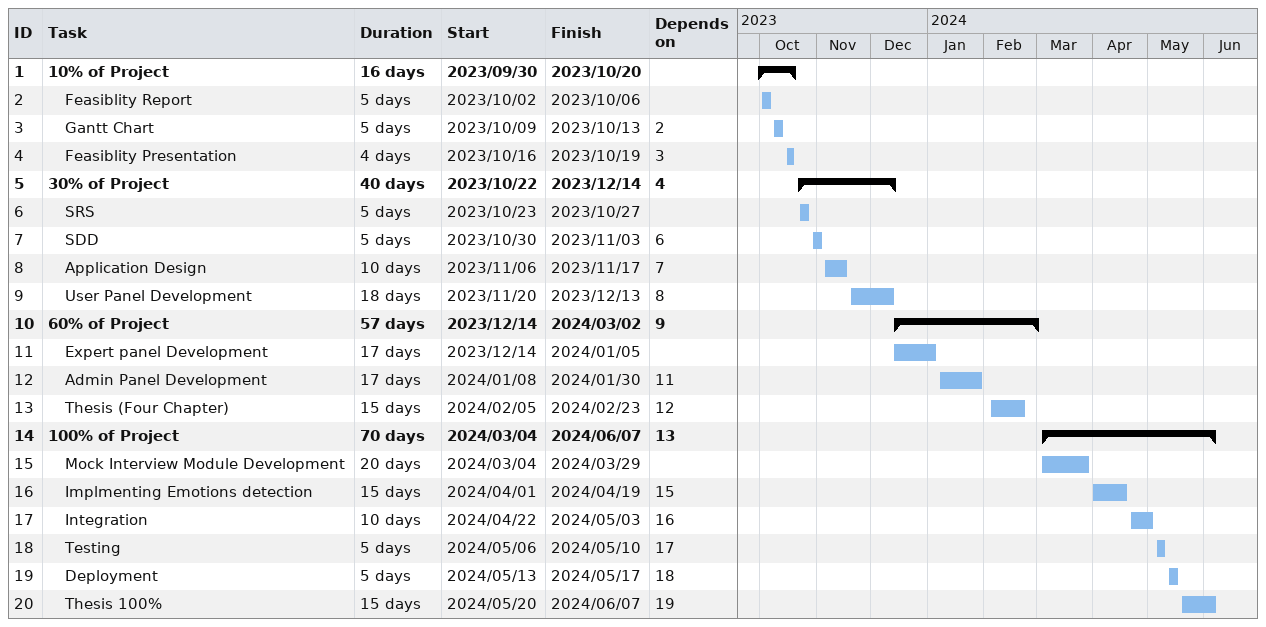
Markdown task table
| ID | Level | Task | Duration | Start | Finish | Predecessors |
|---|---|---|---|---|---|---|
| 1 | 1 | **10% of Project** | 16d | 2023-09-30 | 2023-10-20 |  |
| 2 | 2 | Feasiblity Report | 5d | 2023-10-02 | 2023-10-06 |  |
| 3 | 2 | Gantt Chart | 5d | 2023-10-09 | 2023-10-13 | 2 |
| 4 | 2 | Feasiblity Presentation | 4d | 2023-10-16 | 2023-10-19 | 3 |
| 5 | 1 | **30% of Project** | 40d | 2023-10-22 | 2023-12-14 | 4 |
| 6 | 2 | SRS | 5d | 2023-10-23 | 2023-10-27 |  |
| 7 | 2 | SDD | 5d | 2023-10-30 | 2023-11-03 | 6 |
| 8 | 2 | Application Design | 10d | 2023-11-06 | 2023-11-17 | 7 |
| 9 | 2 | User Panel Development | 18d | 2023-11-20 | 2023-12-13 | 8 |
| 10 | 1 | **60% of Project** | 57d | 2023-12-14 | 2024-03-02 | 9 |
| 11 | 2 | Expert panel Development | 17d | 2023-12-14 | 2024-01-05 |  |
| 12 | 2 | Admin Panel Development | 17d | 2024-01-08 | 2024-01-30 | 11 |
| 13 | 2 | Thesis (Four Chapter) | 15d | 2024-02-05 | 2024-02-23 | 12 |
| 14 | 1 | **100% of Project** | 70d | 2024-03-04 | 2024-06-07 | 13 |
| 15 | 2 | Mock Interview Module Development | 20d | 2024-03-04 | 2024-03-29 |  |
| 16 | 2 | Implmenting Emotions detection | 15d | 2024-04-01 | 2024-04-19 | 15 |
| 17 | 2 | Integration | 10d | 2024-04-22 | 2024-05-03 | 16 |
| 18 | 2 | Testing | 5d | 2024-05-06 | 2024-05-10 | 17 |
| 19 | 2 | Deployment | 5d | 2024-05-13 | 2024-05-17 | 18 |
| 20 | 2 | Thesis 100% | 15d | 2024-05-20 | 2024-06-07 | 19 |
